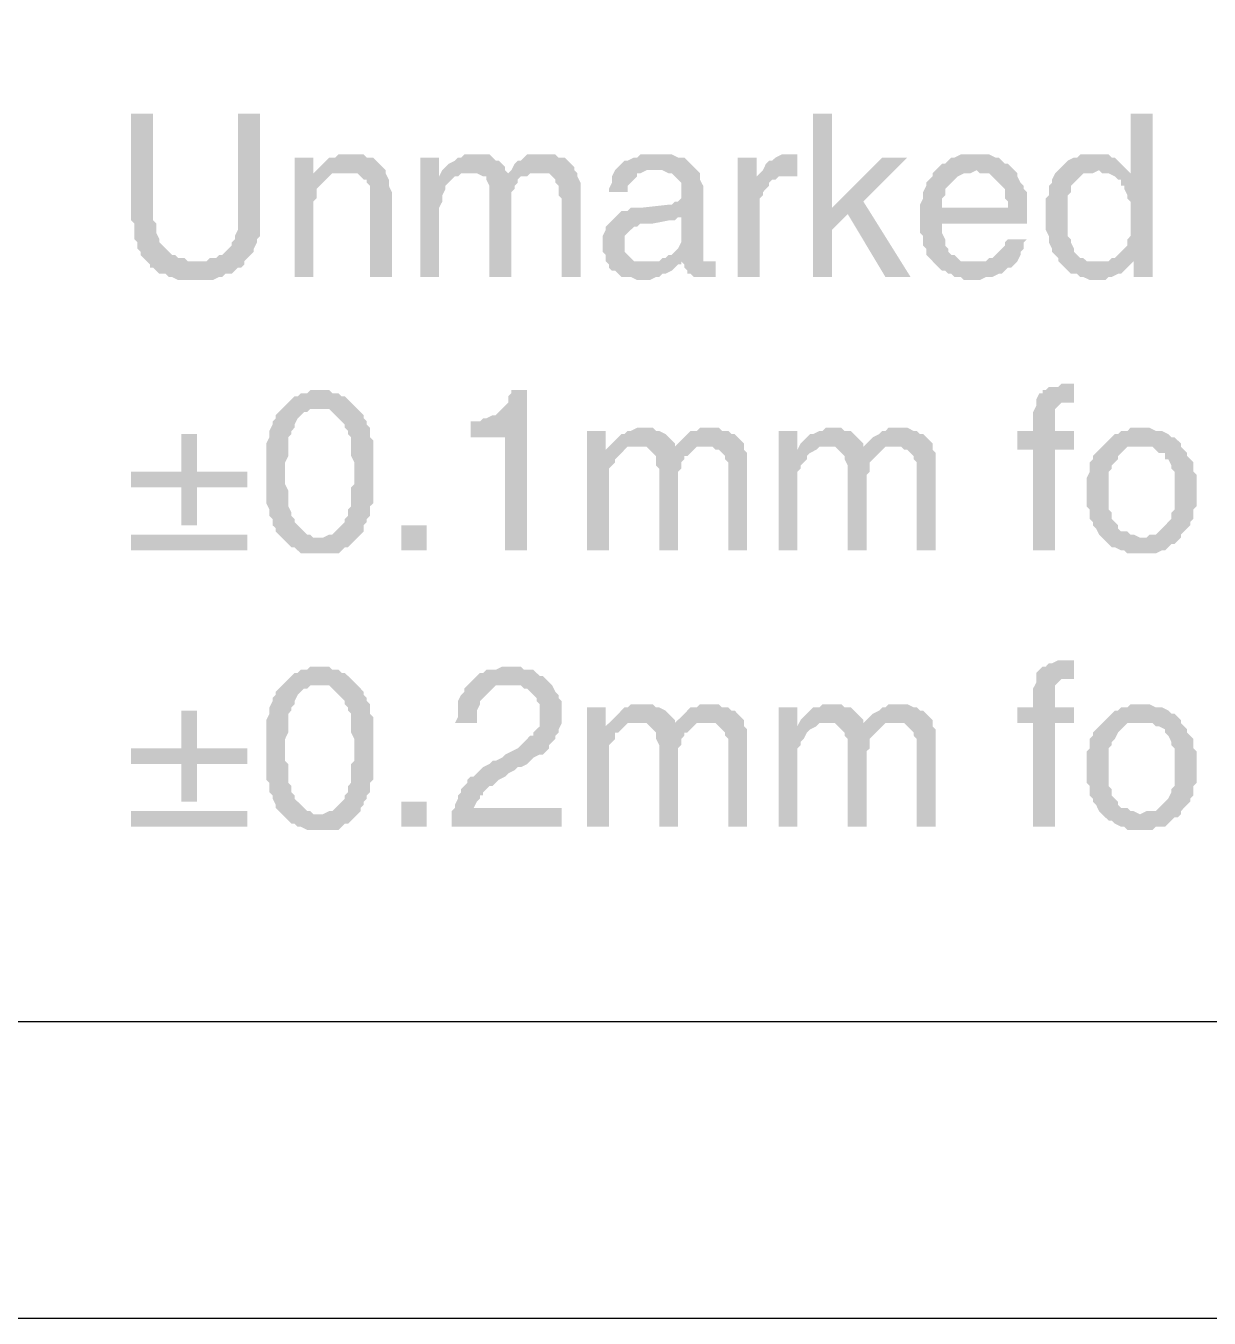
# Model space of a CAD drawing. Header units: inches. Extents: x 3613 to 8393, y -2205 to -794.
# Drawn here: x 3930.39 to 3947.38, y -1185.65 to -1167.08 of the extents above; entities that cross this region are included whole.
import ezdxf

# ---------------------------------------------------------------- set-up
doc = ezdxf.new("R2010")
doc.units = ezdxf.units.IN
doc.header["$MEASUREMENT"] = 0

msp = doc.modelspace()

# ---------------------------------------------------------------- hatches: boundary and pattern name
at = {"transparency": 33554559}
for points in [[(3932.215, -1168.343), (3931.899, -1168.343), (3931.899, -1169.878), (3931.945, -1169.923), (3931.945, -1170.149), (3931.99, -1170.194), (3931.99, -1170.284), (3932.035, -1170.329), (3932.035, -1170.374), (3932.08, -1170.419), (3932.125, -1170.464), (3932.847, -1170.464), (3932.712, -1170.464), (3932.667, -1170.419), (3932.576, -1170.419), (3932.531, -1170.374), (3932.486, -1170.374), (3932.441, -1170.329), (3932.396, -1170.284), (3932.396, -1170.284), (3932.351, -1170.239), (3932.306, -1170.194), (3932.306, -1170.149), (3932.261, -1170.058), (3932.261, -1169.923), (3932.215, -1169.878), (3932.215, -1169.787)], [(3933.75, -1168.343), (3933.434, -1168.343), (3933.434, -1170.013), (3933.389, -1170.103), (3933.389, -1170.149), (3933.344, -1170.194), (3933.344, -1170.239), (3933.299, -1170.284), (3933.253, -1170.329), (3933.208, -1170.374), (3933.163, -1170.374), (3933.118, -1170.419), (3933.028, -1170.419), (3932.983, -1170.464), (3932.125, -1170.464), (3932.17, -1170.51), (3932.17, -1170.555), (3932.215, -1170.555), (3932.261, -1170.6), (3932.306, -1170.645), (3932.396, -1170.645), (3932.441, -1170.69), (3932.486, -1170.69), (3932.576, -1170.735), (3933.073, -1170.735), (3933.163, -1170.69), (3933.208, -1170.69), (3933.253, -1170.645), (3933.344, -1170.645), (3933.389, -1170.6), (3933.434, -1170.555), (3933.479, -1170.555), (3933.524, -1170.51), (3933.524, -1170.464), (3933.569, -1170.419), (3933.614, -1170.374), (3933.66, -1170.329), (3933.66, -1170.284), (3933.705, -1170.194), (3933.705, -1170.149), (3933.75, -1170.103), (3933.75, -1169.833)], [(3941.964, -1168.343), (3941.693, -1168.343), (3941.693, -1170.69), (3941.964, -1170.69), (3941.964, -1170.013), (3942.19, -1169.787), (3941.964, -1169.697)], [(3946.567, -1168.343), (3946.251, -1168.343), (3946.251, -1169.201), (3946.026, -1169.246), (3946.071, -1169.291), (3946.116, -1169.291), (3946.116, -1169.381), (3946.161, -1169.381), (3946.161, -1169.426), (3946.206, -1169.517), (3946.206, -1169.562), (3946.251, -1169.607), (3946.251, -1170.103), (3946.206, -1170.149), (3946.206, -1170.239), (3946.161, -1170.284), (3946.116, -1170.329), (3946.116, -1170.329), (3946.071, -1170.374), (3946.026, -1170.419), (3945.981, -1170.419), (3946.297, -1170.464), (3946.297, -1170.69), (3946.567, -1170.69)], [(3934.517, -1168.975), (3934.246, -1168.975), (3934.246, -1170.69), (3934.517, -1170.69), (3934.517, -1169.742), (3934.517, -1169.607), (3934.562, -1169.562), (3934.562, -1169.426), (3934.607, -1169.381), (3934.653, -1169.336), (3934.653, -1169.336), (3934.698, -1169.291), (3934.743, -1169.246), (3934.517, -1169.201)], [(3935.014, -1168.93), (3934.878, -1168.93), (3934.833, -1168.975), (3934.743, -1168.975), (3934.698, -1169.02), (3934.653, -1169.065), (3934.607, -1169.111), (3934.562, -1169.156), (3934.517, -1169.201), (3934.743, -1169.246), (3934.788, -1169.201), (3934.968, -1169.201), (3935.555, -1169.156), (3935.51, -1169.111), (3935.465, -1169.065), (3935.465, -1169.065), (3935.42, -1169.02), (3935.375, -1168.975), (3935.284, -1168.975), (3935.239, -1168.93), (3935.104, -1168.93)], [(3936.322, -1168.975), (3936.052, -1168.975), (3936.052, -1170.69), (3936.322, -1170.69), (3936.322, -1169.697), (3936.368, -1169.607), (3936.368, -1169.517), (3936.413, -1169.426), (3936.413, -1169.381), (3936.458, -1169.336), (3936.503, -1169.291), (3936.548, -1169.246), (3936.593, -1169.246), (3936.322, -1169.246)], [(3936.819, -1168.93), (3936.683, -1168.93), (3936.638, -1168.975), (3936.593, -1168.975), (3936.548, -1169.02), (3936.458, -1169.065), (3936.413, -1169.111), (3936.368, -1169.156), (3936.322, -1169.246), (3936.593, -1169.246), (3936.638, -1169.201), (3936.774, -1169.201), (3937.27, -1169.156), (3937.27, -1169.111), (3937.225, -1169.065), (3937.18, -1169.02), (3937.135, -1169.02), (3937.09, -1168.975), (3937.045, -1168.93), (3936.909, -1168.93)], [(3937.767, -1168.93), (3937.586, -1168.93), (3937.541, -1168.975), (3937.496, -1169.02), (3937.451, -1169.02), (3937.406, -1169.065), (3937.36, -1169.156), (3937.315, -1169.201), (3936.864, -1169.201), (3936.954, -1169.246), (3936.999, -1169.246), (3936.999, -1169.291), (3937.045, -1169.381), (3937.045, -1170.69), (3937.36, -1170.69), (3937.36, -1169.697), (3937.36, -1169.472), (3937.406, -1169.426), (3937.406, -1169.381), (3937.451, -1169.336), (3937.451, -1169.291), (3937.496, -1169.246), (3937.586, -1169.246), (3937.631, -1169.201), (3937.767, -1169.201), (3938.263, -1169.156), (3938.263, -1169.111), (3938.218, -1169.065), (3938.218, -1169.065), (3938.173, -1169.02), (3938.128, -1168.975), (3938.037, -1168.975), (3937.992, -1168.93), (3937.857, -1168.93)], [(3939.482, -1168.93), (3939.211, -1168.93), (3939.166, -1168.975), (3939.121, -1168.975), (3939.03, -1169.02), (3938.985, -1169.02), (3938.94, -1169.065), (3938.94, -1169.065), (3938.895, -1169.111), (3938.85, -1169.156), (3938.805, -1169.246), (3938.805, -1169.336), (3938.76, -1169.426), (3938.76, -1169.472), (3939.03, -1169.472), (3939.03, -1169.381), (3939.075, -1169.336), (3939.121, -1169.291), (3939.166, -1169.246), (3939.166, -1169.201), (3939.211, -1169.201), (3939.301, -1169.156), (3940.023, -1169.156), (3939.978, -1169.111), (3939.933, -1169.065), (3939.888, -1169.02), (3939.843, -1168.975), (3939.752, -1168.975), (3939.662, -1168.93), (3939.527, -1168.93)], [(3940.881, -1168.975), (3940.61, -1168.975), (3940.61, -1170.69), (3940.926, -1170.69), (3940.926, -1169.562), (3940.971, -1169.517), (3940.971, -1169.472), (3941.016, -1169.426), (3941.061, -1169.381), (3941.061, -1169.336), (3941.106, -1169.291), (3941.152, -1169.291), (3940.881, -1169.246)], [(3941.377, -1168.93), (3941.242, -1168.93), (3941.152, -1168.975), (3941.106, -1169.02), (3941.061, -1169.02), (3941.016, -1169.065), (3940.971, -1169.156), (3940.971, -1169.156), (3940.926, -1169.201), (3941.422, -1169.246), (3941.467, -1169.246), (3941.467, -1168.93), (3941.422, -1168.93)], [(3943.047, -1168.975), (3942.686, -1168.975), (3941.964, -1169.697), (3942.19, -1169.787), (3942.731, -1170.69), (3943.092, -1170.69), (3942.415, -1169.607)], [(3944.04, -1168.93), (3943.814, -1168.93), (3943.724, -1168.975), (3943.679, -1168.975), (3943.634, -1169.02), (3943.589, -1169.065), (3943.544, -1169.065), (3943.498, -1169.111), (3943.453, -1169.156), (3944.04, -1169.156), (3944.085, -1169.201), (3944.221, -1169.201), (3944.266, -1169.246), (3944.311, -1169.291), (3944.356, -1169.336), (3944.356, -1169.336), (3944.401, -1169.381), (3944.446, -1169.426), (3944.446, -1169.562), (3944.491, -1169.607), (3944.491, -1169.697), (3943.228, -1169.697), (3943.228, -1170.058), (3943.273, -1170.103), (3943.273, -1170.239), (3943.318, -1170.284), (3943.318, -1170.374), (3943.363, -1170.419), (3943.408, -1170.464), (3943.453, -1170.51), (3943.453, -1170.51), (3943.498, -1170.555), (3943.544, -1170.6), (3943.589, -1170.6), (3943.634, -1170.645), (3943.679, -1170.645), (3943.724, -1170.69), (3943.814, -1170.69), (3943.859, -1170.735), (3944.085, -1170.735), (3944.175, -1170.69), (3944.266, -1170.69), (3944.356, -1170.645), (3944.401, -1170.645), (3944.446, -1170.6), (3944.491, -1170.555), (3944.536, -1170.555), (3944.582, -1170.51), (3944.04, -1170.464), (3943.814, -1170.464), (3943.769, -1170.419), (3943.724, -1170.374), (3943.679, -1170.374), (3943.634, -1170.329), (3943.634, -1170.284), (3943.589, -1170.239), (3943.589, -1170.149), (3943.544, -1170.058), (3943.544, -1169.923), (3944.762, -1169.923), (3944.762, -1169.472), (3944.717, -1169.426), (3944.717, -1169.381), (3944.672, -1169.336), (3944.627, -1169.246), (3944.627, -1169.201), (3944.582, -1169.156), (3944.536, -1169.111), (3944.491, -1169.065), (3944.446, -1169.065), (3944.401, -1169.02), (3944.356, -1168.975), (3944.311, -1168.975), (3944.221, -1168.93), (3944.085, -1168.93)], [(3945.755, -1168.93), (3945.529, -1168.93), (3945.484, -1168.975), (3945.439, -1168.975), (3945.349, -1169.02), (3945.304, -1169.065), (3945.259, -1169.111), (3945.213, -1169.156), (3945.8, -1169.156), (3945.845, -1169.201), (3945.936, -1169.201), (3946.026, -1169.246), (3946.251, -1169.201), (3946.251, -1169.201), (3946.206, -1169.156), (3946.161, -1169.111), (3946.116, -1169.065), (3946.071, -1169.02), (3946.026, -1168.975), (3945.981, -1168.975), (3945.936, -1168.93), (3945.8, -1168.93)], [(3935.555, -1169.156), (3934.968, -1169.201), (3935.149, -1169.201), (3935.194, -1169.246), (3935.239, -1169.291), (3935.284, -1169.291), (3935.284, -1169.336), (3935.329, -1169.381), (3935.329, -1170.69), (3935.645, -1170.69), (3935.645, -1169.472), (3935.6, -1169.381), (3935.6, -1169.291), (3935.555, -1169.201)], [(3938.263, -1169.156), (3937.767, -1169.201), (3937.902, -1169.201), (3937.947, -1169.246), (3937.992, -1169.291), (3937.992, -1169.336), (3938.037, -1169.381), (3938.037, -1169.517), (3938.083, -1169.562), (3938.083, -1170.69), (3938.353, -1170.69), (3938.353, -1169.472), (3938.353, -1169.336), (3938.308, -1169.246), (3938.308, -1169.201)], [(3940.023, -1169.156), (3939.437, -1169.156), (3939.527, -1169.156), (3939.617, -1169.201), (3939.662, -1169.201), (3939.707, -1169.246), (3939.752, -1169.291), (3939.798, -1169.336), (3939.798, -1169.562), (3939.752, -1169.607), (3939.707, -1169.607), (3939.662, -1169.652), (3939.617, -1169.652), (3939.211, -1169.697), (3939.075, -1169.697), (3939.03, -1169.742), (3938.94, -1169.742), (3938.895, -1169.787), (3939.798, -1169.833), (3939.798, -1170.103), (3939.798, -1170.194), (3939.752, -1170.284), (3939.707, -1170.329), (3939.662, -1170.374), (3939.617, -1170.374), (3939.572, -1170.419), (3939.527, -1170.419), (3939.482, -1170.464), (3939.256, -1170.464), (3938.76, -1170.51), (3938.76, -1170.555), (3938.805, -1170.6), (3938.85, -1170.6), (3938.895, -1170.645), (3938.94, -1170.69), (3939.075, -1170.69), (3939.166, -1170.735), (3939.346, -1170.735), (3939.437, -1170.69), (3939.482, -1170.69), (3939.527, -1170.645), (3939.572, -1170.645), (3939.662, -1170.6), (3939.707, -1170.555), (3939.752, -1170.51), (3939.798, -1170.51), (3939.798, -1170.464), (3940.114, -1170.464), (3940.114, -1169.381), (3940.068, -1169.291), (3940.068, -1169.201)], [(3940.926, -1169.201), (3940.881, -1169.246), (3941.152, -1169.291), (3941.197, -1169.246), (3941.422, -1169.246)], [(3943.453, -1169.156), (3943.408, -1169.201), (3943.408, -1169.246), (3943.363, -1169.291), (3943.318, -1169.336), (3943.318, -1169.381), (3943.273, -1169.472), (3943.273, -1169.562), (3943.228, -1169.652), (3943.228, -1169.697), (3943.544, -1169.697), (3943.544, -1169.562), (3943.589, -1169.517), (3943.589, -1169.426), (3943.634, -1169.381), (3943.679, -1169.336), (3943.679, -1169.336), (3943.724, -1169.291), (3943.769, -1169.246), (3943.859, -1169.201), (3943.95, -1169.201), (3944.04, -1169.156)], [(3945.213, -1169.156), (3945.168, -1169.201), (3945.123, -1169.291), (3945.123, -1169.336), (3945.078, -1169.381), (3945.078, -1169.517), (3945.033, -1169.562), (3945.033, -1170.013), (3945.078, -1170.103), (3945.078, -1170.194), (3945.123, -1170.284), (3945.123, -1170.329), (3945.168, -1170.374), (3945.213, -1170.419), (3945.213, -1170.464), (3945.259, -1170.51), (3945.304, -1170.555), (3945.349, -1170.6), (3945.394, -1170.645), (3945.484, -1170.645), (3945.529, -1170.69), (3945.574, -1170.69), (3945.665, -1170.735), (3945.89, -1170.735), (3945.936, -1170.69), (3945.981, -1170.69), (3946.071, -1170.645), (3946.116, -1170.645), (3946.161, -1170.6), (3946.206, -1170.555), (3946.251, -1170.51), (3945.8, -1170.464), (3945.62, -1170.464), (3945.574, -1170.419), (3945.529, -1170.419), (3945.484, -1170.374), (3945.439, -1170.329), (3945.439, -1170.284), (3945.394, -1170.194), (3945.394, -1170.149), (3945.349, -1170.103), (3945.349, -1169.517), (3945.394, -1169.472), (3945.394, -1169.381), (3945.439, -1169.336), (3945.439, -1169.336), (3945.484, -1169.291), (3945.529, -1169.246), (3945.574, -1169.201), (3945.71, -1169.201), (3945.8, -1169.156)], [(3938.895, -1169.787), (3938.85, -1169.833), (3938.805, -1169.878), (3938.805, -1169.878), (3938.76, -1169.923), (3938.714, -1169.968), (3938.714, -1170.013), (3938.669, -1170.103), (3938.669, -1170.239), (3938.669, -1170.329), (3938.714, -1170.374), (3938.714, -1170.464), (3938.76, -1170.51), (3939.256, -1170.464), (3939.121, -1170.464), (3939.075, -1170.419), (3939.03, -1170.374), (3938.985, -1170.329), (3938.985, -1170.103), (3939.03, -1170.058), (3939.075, -1170.013), (3939.121, -1169.968), (3939.166, -1169.968), (3939.211, -1169.923), (3939.391, -1169.923), (3939.617, -1169.878), (3939.707, -1169.878), (3939.752, -1169.833), (3939.798, -1169.833)], [(3944.762, -1170.149), (3944.491, -1170.149), (3944.446, -1170.194), (3944.446, -1170.239), (3944.401, -1170.284), (3944.356, -1170.329), (3944.311, -1170.374), (3944.266, -1170.419), (3944.221, -1170.419), (3944.175, -1170.464), (3944.04, -1170.464), (3944.582, -1170.51), (3944.627, -1170.464), (3944.672, -1170.374), (3944.672, -1170.329), (3944.717, -1170.284), (3944.717, -1170.194)], [(3940.114, -1170.464), (3939.798, -1170.464), (3939.843, -1170.51), (3940.204, -1170.464), (3940.204, -1170.464)], [(3940.294, -1170.464), (3940.204, -1170.464), (3939.843, -1170.51), (3939.843, -1170.555), (3939.888, -1170.6), (3939.888, -1170.645), (3939.933, -1170.645), (3939.978, -1170.69), (3940.294, -1170.69)], [(3945.981, -1170.419), (3945.936, -1170.464), (3945.8, -1170.464), (3946.251, -1170.51), (3946.297, -1170.464)], [(3934.607, -1172.315), (3934.472, -1172.315), (3934.427, -1172.36), (3934.337, -1172.36), (3934.291, -1172.405), (3934.246, -1172.405), (3934.201, -1172.45), (3934.156, -1172.495), (3934.111, -1172.541), (3934.066, -1172.586), (3934.743, -1172.586), (3934.788, -1172.631), (3934.833, -1172.676), (3934.878, -1172.721), (3934.923, -1172.766), (3934.968, -1172.811), (3934.968, -1172.856), (3935.014, -1172.902), (3935.014, -1172.947), (3935.059, -1172.992), (3935.059, -1173.263), (3935.104, -1173.353), (3935.104, -1173.669), (3935.059, -1173.714), (3935.059, -1173.985), (3935.014, -1174.03), (3935.014, -1174.12), (3934.968, -1174.165), (3934.968, -1174.21), (3934.968, -1174.21), (3934.923, -1174.256), (3934.878, -1174.301), (3934.833, -1174.346), (3934.788, -1174.391), (3934.743, -1174.391), (3934.653, -1174.436), (3934.066, -1174.436), (3934.111, -1174.481), (3934.156, -1174.526), (3934.201, -1174.572), (3934.246, -1174.572), (3934.291, -1174.617), (3934.337, -1174.662), (3934.878, -1174.662), (3934.923, -1174.617), (3934.968, -1174.572), (3935.014, -1174.572), (3935.059, -1174.526), (3935.104, -1174.481), (3935.149, -1174.436), (3935.194, -1174.391), (3935.194, -1174.391), (3935.239, -1174.346), (3935.239, -1174.256), (3935.284, -1174.21), (3935.284, -1174.165), (3935.329, -1174.12), (3935.329, -1173.985), (3935.375, -1173.94), (3935.375, -1173.488), (3935.375, -1173.037), (3935.329, -1172.992), (3935.329, -1172.856), (3935.284, -1172.811), (3935.284, -1172.766), (3935.239, -1172.721), (3935.239, -1172.676), (3935.194, -1172.631), (3935.194, -1172.631), (3935.149, -1172.586), (3935.104, -1172.541), (3935.059, -1172.495), (3935.014, -1172.45), (3934.968, -1172.405), (3934.923, -1172.405), (3934.878, -1172.36), (3934.788, -1172.36), (3934.743, -1172.315), (3934.653, -1172.315)], [(3937.586, -1172.315), (3937.36, -1172.315), (3937.36, -1172.36), (3937.315, -1172.405), (3937.315, -1172.495), (3937.27, -1172.541), (3937.225, -1172.586), (3937.18, -1172.631), (3937.135, -1172.676), (3937.09, -1172.676), (3936.999, -1172.721), (3936.954, -1172.721), (3936.909, -1172.766), (3936.774, -1172.766), (3936.774, -1172.992), (3937.27, -1172.992), (3937.27, -1174.617), (3937.586, -1174.617)], [(3945.304, -1172.225), (3945.259, -1172.225), (3945.213, -1172.27), (3945.078, -1172.27), (3945.033, -1172.315), (3944.988, -1172.315), (3944.988, -1172.36), (3944.943, -1172.36), (3944.898, -1172.45), (3944.898, -1172.495), (3945.439, -1172.495), (3945.439, -1172.225)], [(3934.066, -1172.586), (3934.021, -1172.631), (3934.021, -1172.631), (3933.976, -1172.676), (3933.976, -1172.721), (3933.93, -1172.766), (3933.93, -1172.811), (3933.885, -1172.902), (3933.885, -1172.992), (3933.84, -1173.082), (3933.84, -1173.94), (3933.885, -1174.03), (3933.885, -1174.12), (3933.93, -1174.165), (3933.93, -1174.256), (3933.976, -1174.301), (3933.976, -1174.346), (3934.021, -1174.391), (3934.066, -1174.436), (3934.607, -1174.436), (3934.517, -1174.436), (3934.472, -1174.391), (3934.427, -1174.391), (3934.382, -1174.346), (3934.337, -1174.301), (3934.291, -1174.256), (3934.246, -1174.21), (3934.246, -1174.165), (3934.201, -1174.12), (3934.201, -1174.075), (3934.156, -1173.985), (3934.156, -1173.759), (3934.111, -1173.669), (3934.111, -1173.353), (3934.156, -1173.263), (3934.156, -1172.992), (3934.201, -1172.947), (3934.201, -1172.902), (3934.246, -1172.856), (3934.246, -1172.811), (3934.246, -1172.811), (3934.291, -1172.721), (3934.337, -1172.676), (3934.382, -1172.631), (3934.427, -1172.631), (3934.472, -1172.586), (3934.607, -1172.586)], [(3944.898, -1172.495), (3944.898, -1172.541), (3944.852, -1172.631), (3944.852, -1172.902), (3944.627, -1172.902), (3944.627, -1173.172), (3944.852, -1173.172), (3944.852, -1174.617), (3945.168, -1174.617), (3945.168, -1173.172), (3945.439, -1173.172), (3945.439, -1172.902), (3945.168, -1172.902), (3945.168, -1172.586), (3945.213, -1172.541), (3945.213, -1172.541), (3945.259, -1172.495), (3945.349, -1172.495)], [(3932.847, -1172.947), (3932.622, -1172.947), (3932.622, -1173.488), (3931.899, -1173.488), (3931.899, -1173.714), (3932.622, -1173.714), (3932.622, -1174.256), (3932.847, -1174.256), (3932.847, -1173.714), (3933.569, -1173.714), (3933.569, -1173.488), (3932.847, -1173.488)], [(3938.714, -1172.902), (3938.444, -1172.902), (3938.444, -1174.617), (3938.76, -1174.617), (3938.76, -1173.443), (3938.805, -1173.398), (3938.85, -1173.353), (3938.85, -1173.308), (3938.895, -1173.263), (3938.94, -1173.218), (3938.985, -1173.172), (3938.714, -1173.172)], [(3939.256, -1172.856), (3939.166, -1172.856), (3939.075, -1172.902), (3939.03, -1172.902), (3938.985, -1172.947), (3938.94, -1172.947), (3938.895, -1172.992), (3938.85, -1173.037), (3938.805, -1173.082), (3938.714, -1173.172), (3938.985, -1173.172), (3939.03, -1173.127), (3939.166, -1173.127), (3939.707, -1173.082), (3939.662, -1173.037), (3939.617, -1172.992), (3939.617, -1172.992), (3939.572, -1172.947), (3939.482, -1172.902), (3939.437, -1172.902), (3939.391, -1172.856), (3939.301, -1172.856)], [(3940.204, -1172.856), (3940.068, -1172.856), (3940.023, -1172.902), (3939.933, -1172.902), (3939.888, -1172.947), (3939.843, -1172.992), (3939.798, -1173.037), (3939.752, -1173.082), (3939.707, -1173.127), (3939.301, -1173.127), (3939.346, -1173.172), (3939.391, -1173.218), (3939.391, -1173.218), (3939.437, -1173.263), (3939.437, -1173.398), (3939.482, -1173.443), (3939.482, -1174.617), (3939.752, -1174.617), (3939.752, -1173.488), (3939.798, -1173.443), (3939.798, -1173.353), (3939.843, -1173.308), (3939.843, -1173.263), (3939.888, -1173.263), (3939.933, -1173.218), (3939.978, -1173.172), (3940.023, -1173.127), (3940.159, -1173.127), (3940.7, -1173.082), (3940.655, -1173.037), (3940.61, -1172.992), (3940.61, -1172.992), (3940.565, -1172.947), (3940.52, -1172.947), (3940.475, -1172.902), (3940.384, -1172.902), (3940.339, -1172.856), (3940.249, -1172.856)], [(3941.467, -1172.902), (3941.197, -1172.902), (3941.197, -1174.617), (3941.467, -1174.617), (3941.467, -1173.488), (3941.513, -1173.443), (3941.513, -1173.398), (3941.558, -1173.353), (3941.603, -1173.308), (3941.603, -1173.263), (3941.648, -1173.218), (3941.738, -1173.172), (3941.467, -1173.172)], [(3941.964, -1172.856), (3941.874, -1172.856), (3941.829, -1172.902), (3941.783, -1172.902), (3941.693, -1172.947), (3941.648, -1172.947), (3941.603, -1172.992), (3941.558, -1173.037), (3941.513, -1173.082), (3941.467, -1173.172), (3941.738, -1173.172), (3941.783, -1173.127), (3941.919, -1173.127), (3942.415, -1173.082), (3942.37, -1173.037), (3942.325, -1172.992), (3942.325, -1172.992), (3942.28, -1172.947), (3942.235, -1172.902), (3942.144, -1172.902), (3942.099, -1172.856), (3942.054, -1172.856)], [(3942.912, -1172.856), (3942.776, -1172.856), (3942.731, -1172.902), (3942.686, -1172.902), (3942.641, -1172.947), (3942.551, -1172.992), (3942.506, -1173.037), (3942.46, -1173.082), (3942.415, -1173.127), (3942.009, -1173.127), (3942.054, -1173.172), (3942.099, -1173.218), (3942.099, -1173.218), (3942.144, -1173.263), (3942.144, -1173.308), (3942.19, -1173.398), (3942.19, -1174.617), (3942.46, -1174.617), (3942.46, -1173.533), (3942.506, -1173.488), (3942.506, -1173.353), (3942.551, -1173.308), (3942.596, -1173.263), (3942.596, -1173.263), (3942.641, -1173.218), (3942.686, -1173.172), (3942.731, -1173.127), (3942.867, -1173.127), (3943.408, -1173.082), (3943.363, -1173.037), (3943.318, -1172.992), (3943.318, -1172.992), (3943.273, -1172.947), (3943.228, -1172.947), (3943.182, -1172.902), (3943.137, -1172.902), (3943.047, -1172.856), (3943.002, -1172.856)], [(3946.387, -1172.856), (3946.251, -1172.856), (3946.206, -1172.902), (3946.116, -1172.902), (3946.071, -1172.947), (3946.026, -1172.947), (3945.981, -1172.992), (3945.936, -1173.037), (3945.89, -1173.082), (3945.845, -1173.127), (3945.845, -1173.127), (3945.8, -1173.172), (3945.755, -1173.218), (3945.71, -1173.263), (3945.71, -1173.308), (3945.665, -1173.353), (3945.665, -1173.488), (3945.62, -1173.579), (3945.62, -1173.759), (3945.62, -1173.985), (3945.665, -1174.03), (3945.665, -1174.165), (3945.71, -1174.21), (3945.71, -1174.256), (3945.755, -1174.301), (3945.8, -1174.391), (3945.845, -1174.436), (3946.387, -1174.436), (3946.297, -1174.391), (3946.251, -1174.391), (3946.206, -1174.346), (3946.116, -1174.346), (3946.071, -1174.301), (3946.071, -1174.256), (3946.026, -1174.21), (3945.981, -1174.165), (3945.981, -1174.075), (3945.936, -1174.03), (3945.936, -1173.488), (3945.981, -1173.443), (3945.981, -1173.398), (3946.026, -1173.353), (3946.071, -1173.308), (3946.071, -1173.263), (3946.116, -1173.218), (3946.161, -1173.172), (3946.206, -1173.127), (3946.387, -1173.127), (3946.974, -1173.082), (3946.928, -1173.037), (3946.883, -1172.992), (3946.838, -1172.992), (3946.793, -1172.947), (3946.703, -1172.902), (3946.613, -1172.902), (3946.522, -1172.856), (3946.477, -1172.856)], [(3940.7, -1173.082), (3940.159, -1173.127), (3940.249, -1173.127), (3940.294, -1173.172), (3940.339, -1173.172), (3940.384, -1173.218), (3940.429, -1173.263), (3940.429, -1173.308), (3940.475, -1173.353), (3940.475, -1174.617), (3940.745, -1174.617), (3940.745, -1173.218), (3940.7, -1173.172)], [(3943.408, -1173.082), (3942.867, -1173.127), (3942.957, -1173.127), (3943.002, -1173.172), (3943.047, -1173.172), (3943.092, -1173.218), (3943.137, -1173.263), (3943.137, -1173.308), (3943.182, -1173.353), (3943.182, -1174.617), (3943.453, -1174.617), (3943.453, -1173.218), (3943.408, -1173.172)], [(3946.974, -1173.082), (3946.387, -1173.127), (3946.567, -1173.127), (3946.613, -1173.172), (3946.658, -1173.218), (3946.748, -1173.218), (3946.748, -1173.308), (3946.793, -1173.308), (3946.838, -1173.398), (3946.838, -1173.443), (3946.883, -1173.488), (3946.883, -1174.03), (3946.838, -1174.075), (3946.838, -1174.165), (3946.793, -1174.21), (3946.748, -1174.256), (3946.748, -1174.256), (3946.703, -1174.301), (3946.658, -1174.346), (3946.613, -1174.391), (3946.522, -1174.391), (3946.477, -1174.436), (3945.845, -1174.436), (3945.89, -1174.481), (3945.936, -1174.526), (3945.981, -1174.572), (3946.026, -1174.572), (3946.116, -1174.617), (3946.161, -1174.617), (3946.206, -1174.662), (3946.613, -1174.662), (3946.703, -1174.617), (3946.748, -1174.617), (3946.793, -1174.572), (3946.838, -1174.526), (3946.883, -1174.526), (3946.928, -1174.481), (3946.974, -1174.436), (3946.974, -1174.391), (3947.019, -1174.346), (3947.064, -1174.301), (3947.109, -1174.256), (3947.109, -1174.21), (3947.154, -1174.165), (3947.154, -1174.03), (3947.199, -1173.985), (3947.199, -1173.759), (3947.199, -1173.533), (3947.154, -1173.488), (3947.154, -1173.353), (3947.109, -1173.308), (3947.064, -1173.263), (3947.064, -1173.218), (3947.019, -1173.172), (3946.974, -1173.127)], [(3936.142, -1174.617), (3936.142, -1174.256), (3935.781, -1174.256), (3935.781, -1174.617)], [(3933.569, -1174.617), (3933.569, -1174.391), (3931.899, -1174.391), (3931.899, -1174.617)], [(3934.607, -1176.287), (3934.472, -1176.287), (3934.427, -1176.332), (3934.337, -1176.332), (3934.291, -1176.377), (3934.246, -1176.377), (3934.201, -1176.422), (3934.156, -1176.467), (3934.111, -1176.512), (3934.066, -1176.557), (3934.743, -1176.557), (3934.788, -1176.602), (3934.833, -1176.648), (3934.878, -1176.693), (3934.923, -1176.738), (3934.968, -1176.783), (3934.968, -1176.828), (3935.014, -1176.873), (3935.014, -1176.918), (3935.059, -1176.964), (3935.059, -1177.234), (3935.104, -1177.325), (3935.104, -1177.64), (3935.059, -1177.686), (3935.059, -1177.956), (3935.014, -1178.002), (3935.014, -1178.092), (3934.968, -1178.137), (3934.968, -1178.182), (3934.968, -1178.182), (3934.923, -1178.227), (3934.878, -1178.272), (3934.833, -1178.317), (3934.788, -1178.363), (3934.743, -1178.363), (3934.653, -1178.408), (3934.066, -1178.408), (3934.111, -1178.453), (3934.156, -1178.498), (3934.201, -1178.543), (3934.246, -1178.543), (3934.291, -1178.588), (3934.337, -1178.588), (3934.427, -1178.633), (3934.878, -1178.633), (3934.923, -1178.588), (3934.968, -1178.543), (3935.014, -1178.543), (3935.059, -1178.498), (3935.104, -1178.453), (3935.149, -1178.408), (3935.194, -1178.363), (3935.194, -1178.317), (3935.239, -1178.272), (3935.239, -1178.227), (3935.284, -1178.182), (3935.284, -1178.137), (3935.329, -1178.092), (3935.329, -1177.956), (3935.375, -1177.911), (3935.375, -1177.46), (3935.375, -1177.009), (3935.329, -1176.964), (3935.329, -1176.828), (3935.284, -1176.783), (3935.284, -1176.738), (3935.239, -1176.693), (3935.239, -1176.648), (3935.194, -1176.602), (3935.194, -1176.602), (3935.149, -1176.557), (3935.104, -1176.512), (3935.059, -1176.467), (3935.014, -1176.422), (3934.968, -1176.377), (3934.923, -1176.377), (3934.878, -1176.332), (3934.788, -1176.332), (3934.743, -1176.287), (3934.653, -1176.287)], [(3937.36, -1176.287), (3937.225, -1176.287), (3937.135, -1176.332), (3936.999, -1176.332), (3936.954, -1176.377), (3936.909, -1176.377), (3936.864, -1176.422), (3936.819, -1176.467), (3936.774, -1176.512), (3936.774, -1176.512), (3936.729, -1176.557), (3936.683, -1176.602), (3936.683, -1176.648), (3936.638, -1176.693), (3936.593, -1176.783), (3936.593, -1177.009), (3936.548, -1177.099), (3936.864, -1177.099), (3936.864, -1176.918), (3936.909, -1176.828), (3936.909, -1176.783), (3936.954, -1176.738), (3936.999, -1176.693), (3937.045, -1176.648), (3937.09, -1176.602), (3937.135, -1176.557), (3937.315, -1176.557), (3937.902, -1176.512), (3937.857, -1176.467), (3937.812, -1176.422), (3937.767, -1176.422), (3937.721, -1176.377), (3937.676, -1176.332), (3937.541, -1176.332), (3937.496, -1176.287), (3937.406, -1176.287)], [(3945.304, -1176.196), (3945.213, -1176.196), (3945.123, -1176.241), (3945.078, -1176.241), (3945.033, -1176.287), (3944.988, -1176.287), (3944.943, -1176.332), (3944.898, -1176.377), (3944.898, -1176.467), (3945.439, -1176.467), (3945.439, -1176.196)], [(3944.898, -1176.467), (3944.898, -1176.512), (3944.852, -1176.602), (3944.852, -1176.873), (3944.627, -1176.873), (3944.627, -1177.099), (3944.852, -1177.099), (3944.852, -1178.588), (3945.168, -1178.588), (3945.168, -1177.099), (3945.439, -1177.099), (3945.439, -1176.873), (3945.168, -1176.873), (3945.168, -1176.557), (3945.213, -1176.512), (3945.213, -1176.512), (3945.259, -1176.467), (3945.349, -1176.467)], [(3934.066, -1176.557), (3934.021, -1176.602), (3934.021, -1176.602), (3933.976, -1176.648), (3933.976, -1176.693), (3933.93, -1176.738), (3933.93, -1176.783), (3933.885, -1176.873), (3933.885, -1176.964), (3933.84, -1177.054), (3933.84, -1177.911), (3933.885, -1177.956), (3933.885, -1178.092), (3933.93, -1178.137), (3933.93, -1178.182), (3933.976, -1178.272), (3933.976, -1178.317), (3934.021, -1178.363), (3934.066, -1178.408), (3934.607, -1178.408), (3934.517, -1178.408), (3934.472, -1178.363), (3934.427, -1178.363), (3934.382, -1178.317), (3934.337, -1178.272), (3934.291, -1178.227), (3934.246, -1178.182), (3934.246, -1178.137), (3934.201, -1178.092), (3934.201, -1178.002), (3934.156, -1177.956), (3934.156, -1177.686), (3934.111, -1177.64), (3934.111, -1177.325), (3934.156, -1177.234), (3934.156, -1176.964), (3934.201, -1176.918), (3934.201, -1176.873), (3934.246, -1176.828), (3934.246, -1176.783), (3934.246, -1176.783), (3934.291, -1176.693), (3934.337, -1176.648), (3934.382, -1176.602), (3934.427, -1176.602), (3934.472, -1176.557), (3934.607, -1176.557)], [(3937.902, -1176.512), (3937.315, -1176.557), (3937.496, -1176.557), (3937.541, -1176.602), (3937.586, -1176.602), (3937.631, -1176.648), (3937.676, -1176.693), (3937.721, -1176.738), (3937.721, -1176.783), (3937.767, -1176.828), (3937.767, -1177.144), (3937.721, -1177.189), (3937.676, -1177.234), (3937.676, -1177.279), (3937.631, -1177.279), (3937.586, -1177.325), (3937.541, -1177.37), (3937.496, -1177.415), (3937.451, -1177.46), (3937.36, -1177.505), (3937.36, -1177.505), (3937.27, -1177.55), (3937.225, -1177.595), (3937.135, -1177.64), (3937.09, -1177.64), (3937.045, -1177.686), (3936.954, -1177.731), (3936.909, -1177.776), (3936.864, -1177.821), (3936.819, -1177.866), (3936.774, -1177.866), (3936.729, -1177.911), (3936.729, -1177.956), (3936.683, -1178.002), (3936.638, -1178.047), (3936.638, -1178.092), (3936.593, -1178.137), (3936.593, -1178.182), (3936.548, -1178.272), (3936.548, -1178.317), (3936.503, -1178.363), (3936.503, -1178.588), (3938.083, -1178.588), (3938.083, -1178.317), (3936.819, -1178.317), (3936.864, -1178.227), (3936.909, -1178.182), (3936.909, -1178.137), (3936.954, -1178.137), (3936.954, -1178.092), (3936.999, -1178.047), (3937.045, -1178.002), (3937.09, -1178.002), (3937.135, -1177.956), (3937.18, -1177.911), (3937.27, -1177.866), (3937.315, -1177.821), (3937.406, -1177.776), (3937.451, -1177.731), (3937.496, -1177.731), (3937.586, -1177.686), (3937.631, -1177.64), (3937.676, -1177.595), (3937.767, -1177.55), (3937.812, -1177.55), (3937.857, -1177.505), (3937.902, -1177.46), (3937.902, -1177.415), (3937.947, -1177.37), (3937.992, -1177.325), (3937.992, -1177.279), (3938.037, -1177.234), (3938.037, -1177.189), (3938.083, -1177.099), (3938.083, -1176.783), (3938.037, -1176.738), (3938.037, -1176.693), (3937.992, -1176.648), (3937.947, -1176.557)], [(3939.256, -1176.828), (3939.075, -1176.828), (3939.03, -1176.873), (3938.985, -1176.873), (3938.94, -1176.918), (3938.895, -1176.964), (3938.85, -1177.009), (3938.805, -1177.054), (3938.714, -1177.144), (3938.985, -1177.144), (3939.03, -1177.099), (3939.166, -1177.099), (3939.707, -1177.054), (3939.662, -1177.009), (3939.617, -1176.964), (3939.617, -1176.964), (3939.572, -1176.918), (3939.482, -1176.873), (3939.437, -1176.873), (3939.391, -1176.828), (3939.301, -1176.828)], [(3940.204, -1176.828), (3940.068, -1176.828), (3940.023, -1176.873), (3939.933, -1176.873), (3939.888, -1176.918), (3939.843, -1176.964), (3939.798, -1177.009), (3939.752, -1177.054), (3939.707, -1177.099), (3939.301, -1177.099), (3939.346, -1177.144), (3939.391, -1177.189), (3939.391, -1177.189), (3939.437, -1177.234), (3939.437, -1177.325), (3939.482, -1177.415), (3939.482, -1178.588), (3939.752, -1178.588), (3939.752, -1177.46), (3939.798, -1177.415), (3939.798, -1177.325), (3939.843, -1177.279), (3939.843, -1177.234), (3939.888, -1177.234), (3939.933, -1177.189), (3939.978, -1177.144), (3940.023, -1177.099), (3940.159, -1177.099), (3940.7, -1177.054), (3940.655, -1177.009), (3940.61, -1176.964), (3940.61, -1176.964), (3940.565, -1176.918), (3940.52, -1176.918), (3940.475, -1176.873), (3940.384, -1176.873), (3940.339, -1176.828), (3940.249, -1176.828)], [(3941.964, -1176.828), (3941.829, -1176.828), (3941.783, -1176.873), (3941.693, -1176.873), (3941.648, -1176.918), (3941.603, -1176.964), (3941.558, -1177.009), (3941.513, -1177.054), (3941.467, -1177.144), (3941.738, -1177.144), (3941.783, -1177.099), (3941.919, -1177.099), (3942.415, -1177.054), (3942.37, -1177.009), (3942.325, -1176.964), (3942.325, -1176.964), (3942.28, -1176.918), (3942.235, -1176.873), (3942.144, -1176.873), (3942.099, -1176.828), (3942.054, -1176.828)], [(3942.912, -1176.828), (3942.776, -1176.828), (3942.731, -1176.873), (3942.686, -1176.873), (3942.641, -1176.918), (3942.551, -1176.964), (3942.506, -1177.009), (3942.46, -1177.054), (3942.415, -1177.099), (3942.009, -1177.099), (3942.054, -1177.144), (3942.099, -1177.189), (3942.099, -1177.189), (3942.144, -1177.234), (3942.144, -1177.279), (3942.19, -1177.325), (3942.19, -1178.588), (3942.46, -1178.588), (3942.46, -1177.505), (3942.506, -1177.46), (3942.506, -1177.325), (3942.551, -1177.279), (3942.596, -1177.234), (3942.596, -1177.234), (3942.641, -1177.189), (3942.686, -1177.144), (3942.731, -1177.099), (3942.867, -1177.099), (3943.408, -1177.054), (3943.363, -1177.009), (3943.318, -1176.964), (3943.318, -1176.964), (3943.273, -1176.918), (3943.228, -1176.918), (3943.182, -1176.873), (3943.137, -1176.873), (3943.047, -1176.828), (3943.002, -1176.828)], [(3946.387, -1176.828), (3946.251, -1176.828), (3946.206, -1176.873), (3946.116, -1176.873), (3946.071, -1176.918), (3946.026, -1176.918), (3945.981, -1176.964), (3945.936, -1177.009), (3945.89, -1177.054), (3945.845, -1177.099), (3945.845, -1177.099), (3945.8, -1177.144), (3945.755, -1177.189), (3945.71, -1177.234), (3945.71, -1177.279), (3945.665, -1177.325), (3945.665, -1177.46), (3945.62, -1177.505), (3945.62, -1177.731), (3945.62, -1177.956), (3945.665, -1178.002), (3945.665, -1178.137), (3945.71, -1178.182), (3945.71, -1178.227), (3945.755, -1178.272), (3945.8, -1178.363), (3945.845, -1178.408), (3946.387, -1178.408), (3946.297, -1178.363), (3946.251, -1178.363), (3946.206, -1178.317), (3946.116, -1178.317), (3946.071, -1178.272), (3946.071, -1178.227), (3946.026, -1178.182), (3945.981, -1178.137), (3945.981, -1178.047), (3945.936, -1178.002), (3945.936, -1177.46), (3945.981, -1177.415), (3945.981, -1177.37), (3946.026, -1177.325), (3946.071, -1177.234), (3946.071, -1177.234), (3946.116, -1177.189), (3946.161, -1177.144), (3946.206, -1177.099), (3946.387, -1177.099), (3946.974, -1177.054), (3946.928, -1177.009), (3946.883, -1176.964), (3946.838, -1176.964), (3946.793, -1176.918), (3946.703, -1176.873), (3946.613, -1176.873), (3946.522, -1176.828), (3946.477, -1176.828)], [(3932.847, -1176.918), (3932.622, -1176.918), (3932.622, -1177.46), (3931.899, -1177.46), (3931.899, -1177.686), (3932.622, -1177.686), (3932.622, -1178.227), (3932.847, -1178.227), (3932.847, -1177.686), (3933.569, -1177.686), (3933.569, -1177.46), (3932.847, -1177.46)], [(3938.714, -1176.873), (3938.444, -1176.873), (3938.444, -1178.588), (3938.76, -1178.588), (3938.76, -1177.415), (3938.805, -1177.37), (3938.85, -1177.325), (3938.85, -1177.234), (3938.895, -1177.234), (3938.94, -1177.189), (3938.985, -1177.144), (3938.714, -1177.144)], [(3941.467, -1176.873), (3941.197, -1176.873), (3941.197, -1178.588), (3941.467, -1178.588), (3941.467, -1177.46), (3941.513, -1177.415), (3941.513, -1177.37), (3941.558, -1177.325), (3941.603, -1177.234), (3941.603, -1177.234), (3941.648, -1177.189), (3941.738, -1177.144), (3941.467, -1177.144)], [(3940.7, -1177.054), (3940.159, -1177.099), (3940.294, -1177.099), (3940.339, -1177.144), (3940.384, -1177.189), (3940.429, -1177.234), (3940.429, -1177.279), (3940.475, -1177.325), (3940.475, -1178.588), (3940.745, -1178.588), (3940.745, -1177.37), (3940.745, -1177.189), (3940.7, -1177.144)], [(3943.408, -1177.054), (3942.867, -1177.099), (3943.002, -1177.099), (3943.047, -1177.144), (3943.092, -1177.189), (3943.137, -1177.234), (3943.137, -1177.279), (3943.182, -1177.325), (3943.182, -1178.588), (3943.453, -1178.588), (3943.453, -1177.37), (3943.453, -1177.189), (3943.408, -1177.144)], [(3946.974, -1177.054), (3946.387, -1177.099), (3946.567, -1177.099), (3946.613, -1177.144), (3946.658, -1177.144), (3946.748, -1177.189), (3946.748, -1177.234), (3946.793, -1177.279), (3946.838, -1177.37), (3946.838, -1177.415), (3946.883, -1177.46), (3946.883, -1178.002), (3946.838, -1178.047), (3946.838, -1178.092), (3946.793, -1178.182), (3946.748, -1178.227), (3946.748, -1178.227), (3946.703, -1178.272), (3946.658, -1178.317), (3946.613, -1178.363), (3946.477, -1178.363), (3946.387, -1178.408), (3945.845, -1178.408), (3945.89, -1178.453), (3945.936, -1178.498), (3945.981, -1178.498), (3946.026, -1178.543), (3946.116, -1178.588), (3946.161, -1178.588), (3946.206, -1178.633), (3946.567, -1178.633), (3946.613, -1178.588), (3946.748, -1178.588), (3946.793, -1178.543), (3946.838, -1178.498), (3946.883, -1178.453), (3946.928, -1178.453), (3946.974, -1178.408), (3946.974, -1178.363), (3947.019, -1178.317), (3947.064, -1178.272), (3947.109, -1178.227), (3947.109, -1178.182), (3947.154, -1178.137), (3947.154, -1178.002), (3947.199, -1177.956), (3947.199, -1177.731), (3947.199, -1177.505), (3947.154, -1177.46), (3947.154, -1177.325), (3947.109, -1177.279), (3947.064, -1177.234), (3947.064, -1177.189), (3947.019, -1177.144), (3946.974, -1177.099)], [(3936.142, -1178.588), (3936.142, -1178.227), (3935.781, -1178.227), (3935.781, -1178.588)], [(3933.569, -1178.588), (3933.569, -1178.363), (3931.899, -1178.363), (3931.899, -1178.588)]]:
    msp.add_hatch(color=256, dxfattribs=at).paths.add_polyline_path(points)

# ---------------------------------------------------------------- linework, layer by layer
msp.add_line((3619.928, -1181.386), (4029.183, -1181.386))
msp.add_lwpolyline([(4033.221, -1185.646), (4033.221, -888.646), (3613.221, -888.646), (3613.221, -1185.646)], close=True)
for points in [[(3937.27, -1169.156), (3936.774, -1169.201), (3937.315, -1169.201)], [(3939.707, -1173.082), (3939.166, -1173.127), (3939.707, -1173.127)], [(3942.415, -1173.082), (3941.919, -1173.127), (3942.415, -1173.127)], [(3939.707, -1177.054), (3939.166, -1177.099), (3939.707, -1177.099)], [(3942.415, -1177.054), (3941.919, -1177.099), (3942.415, -1177.099)]]:
    msp.add_solid(points, dxfattribs=at)

doc.saveas('drawing.dxf')
